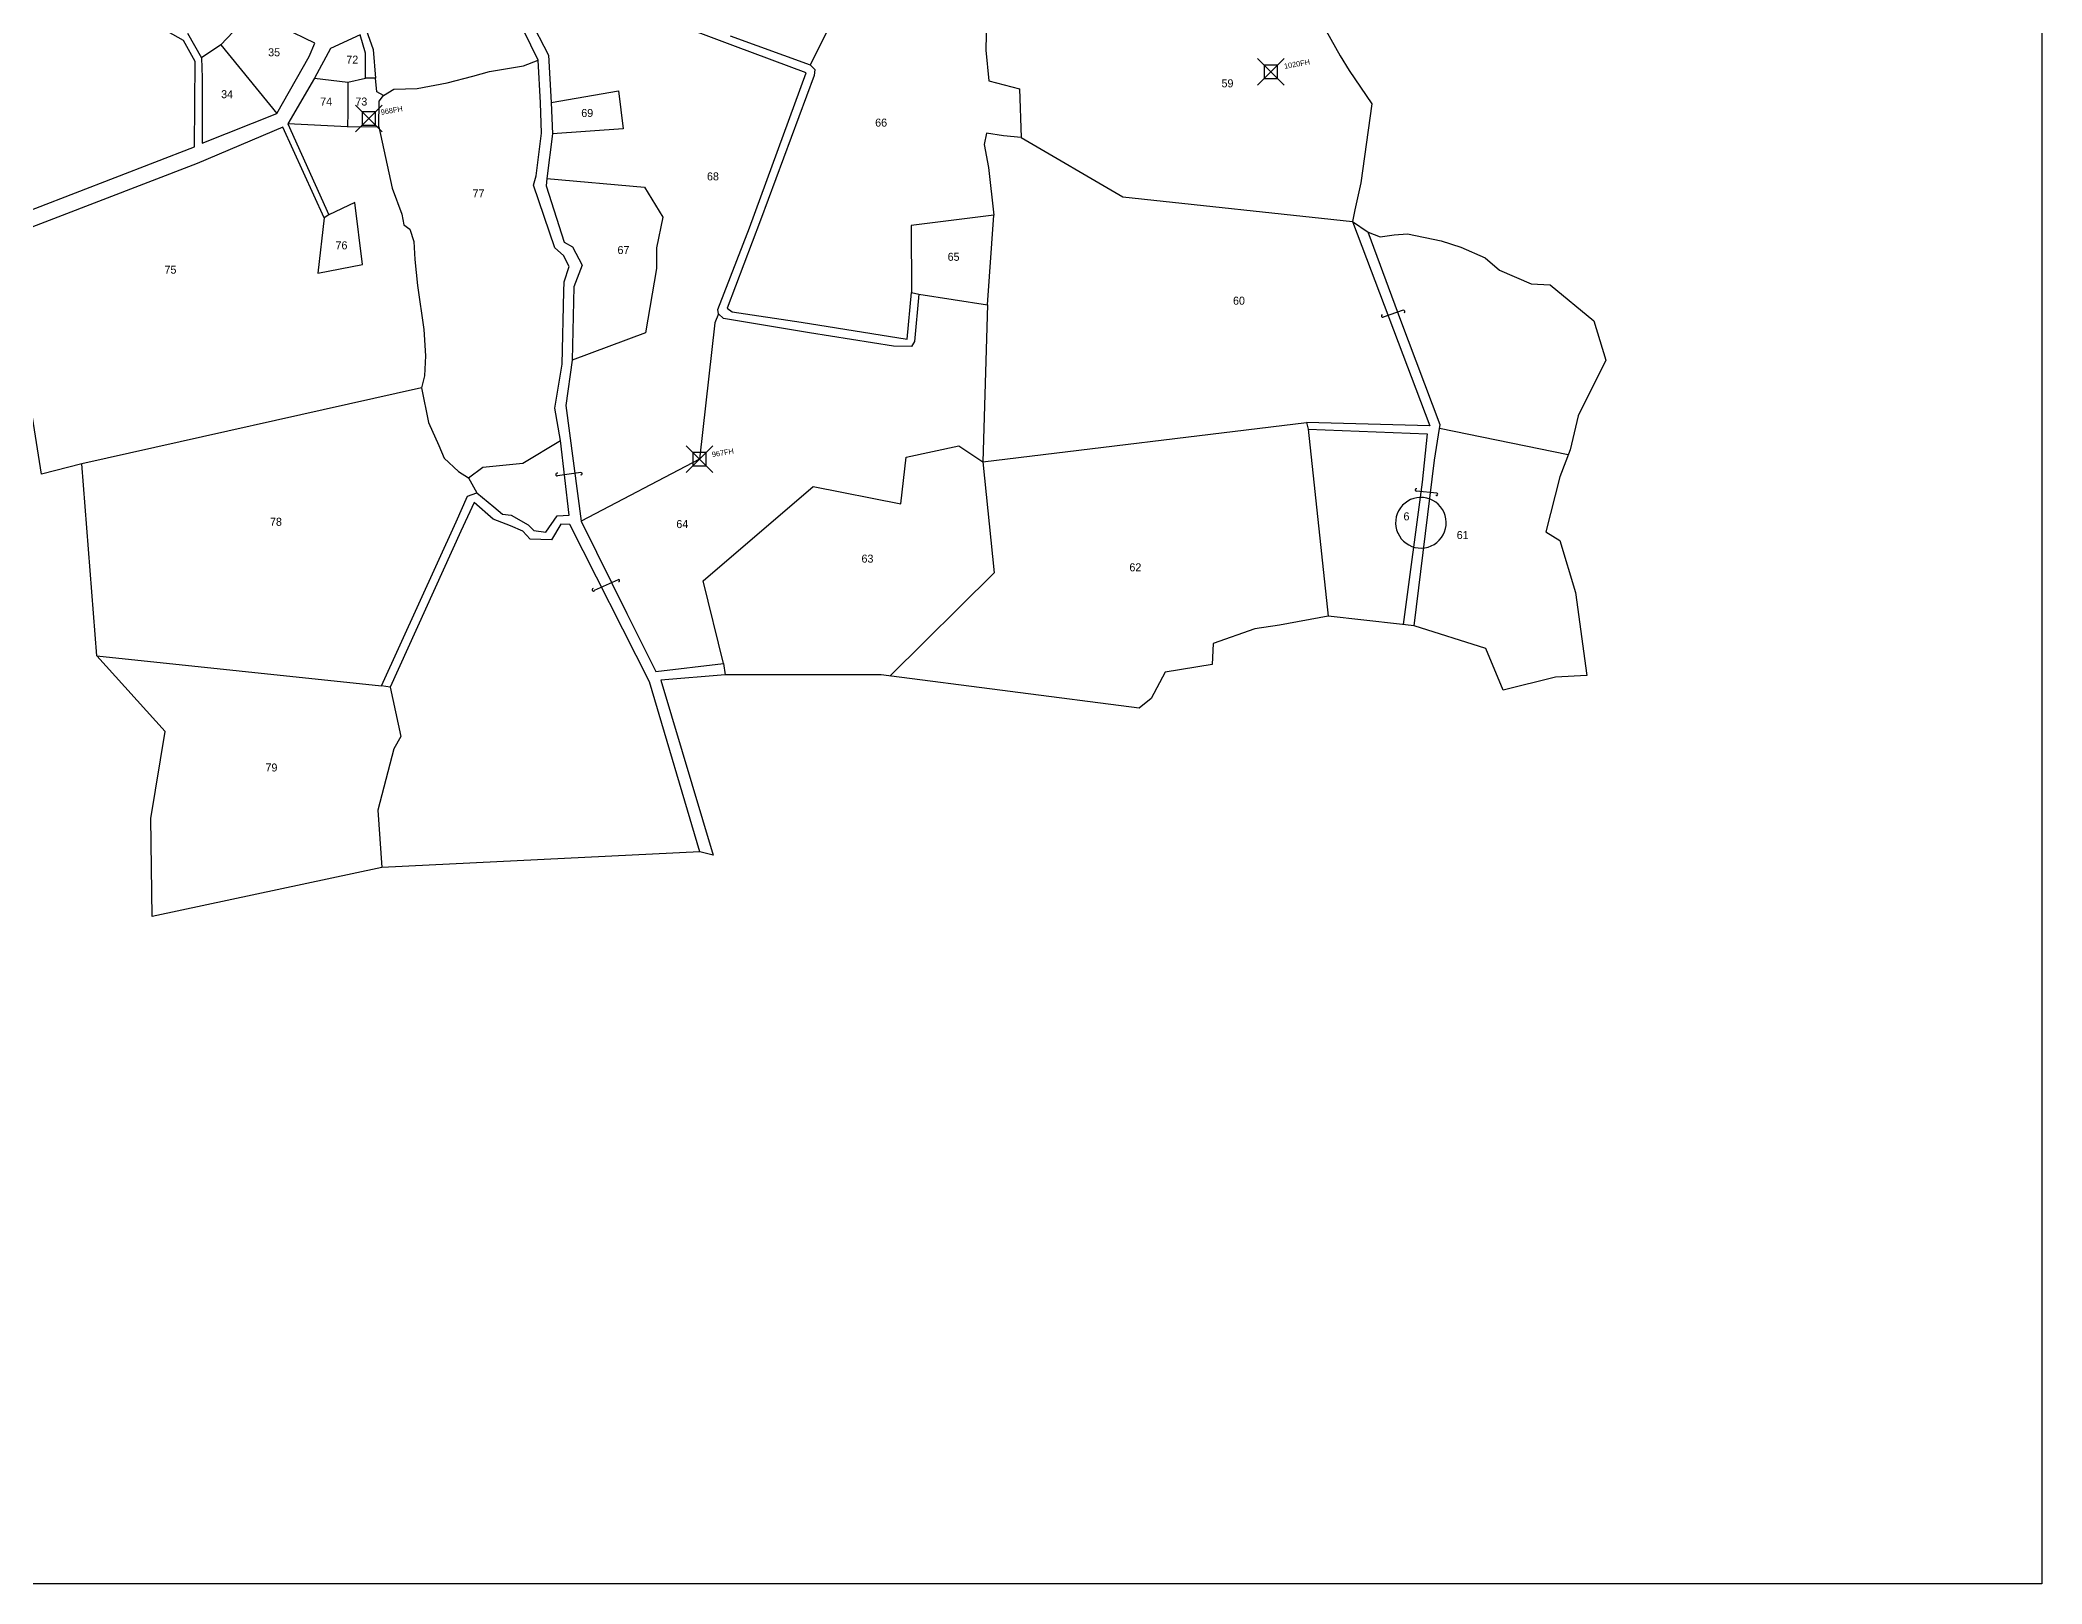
# Model space of a CAD drawing. Extents: x 152856 to 153989, y 177719 to 178849.
# Drawn here: x 153239 to 153989, y 177719 to 178298 of the extents above; entities that cross this region are included whole.
import ezdxf

# ---------------------------------------------------------------- set-up
doc = ezdxf.new("R2010")
doc.units = 0
doc.header["$MEASUREMENT"] = 0
doc.header["$PDMODE"] = 67
doc.header["$PDSIZE"] = 5
for name, color, linetype in [('BORDER-B', 3, 'CONTINUOUS'), ('IMAGE', 7, 'CONTINUOUS'), ('LINK', 4, 'CONTINUOUS'), ('NO', 1, 'CONTINUOUS'), ('PARCEL', 6, 'CONTINUOUS'), ('ROAD', 2, 'CONTINUOUS'), ('TRIG-P', 2, 'CONTINUOUS'), ('TRIG-T', 1, 'CONTINUOUS')]:
    doc.layers.add(name, color=color, linetype=linetype)
picture_1 = doc.add_image_def('image1.tif', size_in_pixel=(10707, 10680))

msp = doc.modelspace()

# ---------------------------------------------------------------- linework, layer by layer
at = {"layer": 'BORDER-B'}
for points in [[(153720.94, 178301.77), (153726.11, 178292.39), (153729.56, 178286.84), (153737.99, 178274.39), (153733.96, 178244.72), (153731.67, 178234.57), (153730.75, 178230.23), (153736.68, 178226.21), (153741.09, 178224.48), (153746.45, 178225.25), (153751.43, 178225.63), (153764.07, 178222.95), (153771.35, 178220.66), (153780.54, 178216.64), (153785.9, 178212.04), (153797.78, 178206.87), (153804.86, 178206.49), (153821.22, 178192.96)], [(153491.04, 177992.66), (153486.06, 177993.89), (153366.8, 177988.02), (153280.74, 177969.64), (153280.23, 178006.4), (153285.59, 178039.07), (153260.06, 178067.4), (153254.36, 178139.35), (153239.29, 178135.52), (153225.25, 178224.09)], [(153821.22, 178192.96), (153825.8, 178178.27), (153815.35, 178157.38), (153812.41, 178144.64), (153808.49, 178134.52), (153803.26, 178113.95), (153808.49, 178110.69), (153814.37, 178091.1), (153818.61, 178060.08), (153806.85, 178059.43), (153787.25, 178054.53), (153780.72, 178070.2), (153753.94, 178078.69), (153748.38, 178079.34), (153721.6, 178082.28), (153703.35, 178078.86), (153694.21, 178077.55), (153678.53, 178072), (153678.2, 178064.17), (153660.56, 178061.23), (153655.34, 178051.43), (153650.76, 178047.84), (153554.08, 178060.25), (153495.61, 178060.25), (153471.44, 178058.29), (153491.04, 177992.66)]]:
    msp.add_lwpolyline(points, dxfattribs=at)
at = {"layer": 'LINK'}
for points in [[(153749.8, 178196.96), (153742.21, 178194.34)], [(153441.48, 178136.11), (153432.67, 178134.86)], [(153762.33, 178128.35), (153754.76, 178129.2)], [(153455.45, 178095.97), (153446.52, 178091.88)]]:
    msp.add_lwpolyline(points, dxfattribs=at)
for centre, radius, start, end in [((153742.14, 178194.88), 0.541, 123.67901, 277.44922), ((153749.95, 178196.48), 0.496, 303.56501, 107.00905), ((153432.59, 178135.4), 0.549, 58.42643, 278.29687), ((153441.54, 178135.69), 0.426, 235.65151, 98.34854), ((153754.64, 178129.61), 0.425, 61.99273, 285.32121), ((153762.35, 178127.95), 0.401, 211.61968, 92.00282), ((153455.63, 178095.64), 0.373, 258.33275, 117.9344), ((153446.15, 178092.17), 0.475, 93.03704, 321.58239)]:
    msp.add_arc(centre, radius, start, end, dxfattribs=at)
at = {"layer": 'PARCEL'}
for points in [[(153559.25, 178318.76), (153541.39, 178316.9), (153527.43, 178288.93)], [(153317.93, 178308.61), (153306.46, 178296.47), (153299.25, 178291.62)], [(153306.46, 178296.47), (153327.48, 178270.68)], [(153593.26, 178303.43), (153593.48, 178300.32), (153593.28, 178294.5), (153594.49, 178283.05), (153605.94, 178280.04), (153606.54, 178261.77), (153644.71, 178239.48), (153730.75, 178230.23)], [(153367.46, 178277.55), (153371.35, 178279.81), (153380.15, 178280.08), (153391.33, 178282.19), (153401.03, 178284.72), (153407.19, 178286.54), (153419.97, 178288.62), (153425.46, 178290.71)], [(153354.13, 178282.53), (153354.13, 178271.3), (153353.95, 178265.77), (153331.59, 178266.87)], [(153341.57, 178283.97), (153354.13, 178282.53), (153360.67, 178283.97)], [(153353.95, 178265.77), (153359.39, 178265.86), (153365.73, 178265.68), (153365.82, 178275.37), (153367.46, 178277.55), (153365.01, 178278.91), (153364.52, 178283.97)], [(153430.31, 178274.86), (153455.52, 178279.21), (153457.31, 178265), (153430.88, 178263.17)], [(153365.73, 178265.68), (153370.78, 178242.73), (153374.32, 178232.98), (153375.16, 178228.94), (153377.34, 178227.43), (153378.86, 178222.72), (153379.19, 178215.99), (153380.2, 178206.24), (153382.56, 178189.76), (153383.23, 178179.84), (153382.89, 178172.44), (153381.72, 178167.9), (153254.36, 178139.35)], [(153606.54, 178261.77), (153599.97, 178262.38), (153593.54, 178263.38), (153592.74, 178259.16), (153594.34, 178250.53), (153596.35, 178232.66), (153565.36, 178228.74), (153565.49, 178203.64)], [(153428.74, 178246.41), (153465.31, 178243.08), (153472.21, 178231.91), (153469.86, 178220.33), (153469.86, 178212.61), (153465.73, 178188.56), (153438.15, 178178.3)], [(153345.24, 178231.59), (153342.82, 178210.86), (153359.64, 178214.13), (153356.67, 178237.34), (153346.95, 178232.73)], [(153568.23, 178203.06), (153593.89, 178199.02), (153596.35, 178232.66)], [(153593.89, 178199.02), (153592.22, 178140.1)], [(153493.11, 178195.65), (153491.66, 178192.28), (153486.01, 178141.13), (153441.57, 178117.92)], [(153381.72, 178167.9), (153384.31, 178154.91), (153388.17, 178146.32), (153390.28, 178141.47), (153395.64, 178136.49), (153399.37, 178134.13), (153404.72, 178138.11), (153419.66, 178139.61), (153433.84, 178148.17)], [(153592.22, 178140.1), (153713.58, 178154.9)], [(153494.9, 178064.53), (153487.36, 178095.52), (153528.54, 178130.86), (153561.49, 178124.44), (153563.49, 178141.91), (153583.18, 178146.12), (153592.22, 178140.1), (153596.44, 178098.53), (153557.27, 178059.84)], [(153714.14, 178152.4), (153721.6, 178082.28)], [(153811.69, 178142.8), (153763.39, 178152.62)], [(153399.37, 178134.13), (153402.48, 178128.5)], [(153260.06, 178067.4), (153366.67, 178056.14)], [(153369.95, 178055.72), (153374.01, 178037.19), (153371.32, 178032.54), (153365.32, 178009.53), (153366.8, 177988.02)]]:
    msp.add_lwpolyline(points, dxfattribs=at)
for centre, start, end in [((153756.42, 178117.33), 24.01955, 204.06736), ((153756.45, 178117.28), 203.67937, 24.40754)]:
    msp.add_arc(centre, 9.48, start, end, dxfattribs=at)
at = {"layer": 'ROAD'}
for points in [[(153486.06, 177993.89), (153467.23, 178057.65), (153437.29, 178116.61), (153434.01, 178116.75), (153430.45, 178110.91), (153422.46, 178111.19), (153419.76, 178114.19), (153415.05, 178116.18), (153408.64, 178118.6), (153401.51, 178124.87), (153396.46, 178114.13), (153369.95, 178055.72), (153366.67, 178056.14), (153394.75, 178117.7), (153398.92, 178127.22), (153402.48, 178128.5), (153408.9, 178123.23), (153412.03, 178120.53), (153415.31, 178120.1), (153421.73, 178116.54), (153423.86, 178114.4), (153428.28, 178113.83), (153432.56, 178119.96), (153437.12, 178120.1), (153433.84, 178148.17), (153431.7, 178160.28), (153434.41, 178176.81), (153435.13, 178204.02), (153435.15, 178207.67), (153437.14, 178213.37), (153435.01, 178217.5), (153431.73, 178220.35), (153423.74, 178243.86), (153424.74, 178247.43), (153426.74, 178263.38), (153426.32, 178274.75), (153425.46, 178290.71), (153411.49, 178319.49)], [(153415.06, 178320.17), (153429.32, 178292.67), (153430.31, 178274.86), (153430.88, 178263.17), (153428.74, 178246.41), (153428.45, 178243.56), (153435.15, 178222.47), (153438.29, 178220.76), (153442, 178213.92), (153438.86, 178205.8), (153438.15, 178178.3), (153435.86, 178161.23), (153441.57, 178117.92), (153458.67, 178083.29), (153469.52, 178061.54), (153494.9, 178064.53), (153495.61, 178060.25)], [(153497.44, 178299.85), (153527.43, 178288.93), (153529.15, 178287.22), (153529, 178284.94), (153508.76, 178230.8), (153496.35, 178197.8), (153498.21, 178196.37), (153524.01, 178192.53), (153563.78, 178186.11), (153565.49, 178203.64), (153568.23, 178203.06), (153566.52, 178185.25), (153565.38, 178183.4), (153565.38, 178183.4), (153558.68, 178183.54), (153527.17, 178188.53), (153494.96, 178193.94), (153493.11, 178195.65), (153492.82, 178197.22), (153504.65, 178227.85), (153525.88, 178285.94), (153499.51, 178295.91), (153447.7, 178315.32)], [(153293.96, 178300.88), (153299.25, 178291.62), (153299.47, 178284.13), (153299.47, 178259.66), (153327.48, 178270.68), (153339.61, 178292.07), (153341.75, 178297.14), (153317.93, 178308.61)], [(153222.09, 178229.55), (153296.64, 178258.22), (153296.86, 178290.18), (153292.45, 178298.12), (153286.5, 178301.43)], [(153360.95, 178302.06), (153363.66, 178294.79), (153364.52, 178283.97), (153360.67, 178283.97), (153360.67, 178293.37), (153358.67, 178300.21), (153347.55, 178295.08), (153341.57, 178283.97), (153331.59, 178266.87), (153346.95, 178232.73), (153345.24, 178231.59), (153329.7, 178265.65), (153297.63, 178251.97), (153225.25, 178224.09)], [(153730.75, 178230.23), (153759.77, 178153.67), (153713.58, 178154.9), (153714.14, 178152.4), (153758.76, 178150.61), (153756.85, 178132.56), (153749.79, 178079.18)], [(153753.94, 178078.69), (153761.57, 178140.78), (153763.39, 178152.62), (153763.61, 178154.07), (153748.93, 178193.18), (153736.68, 178226.21)]]:
    msp.add_lwpolyline(points, dxfattribs=at)
at = {"layer": 'TRIG-P'}
for p in [(153700.12, 178286.34), (153361.99, 178268.87), (153486.01, 178141.13)]:
    msp.add_point(p, dxfattribs=at)

# ---------------------------------------------------------------- texts
at = {"layer": 'NO'}
for s, p in [('35', (153324.23, 178292.19)), ('72', (153353.53, 178289.43)), ('59', (153681.67, 178280.56)), ('34', (153306.61, 178276.48)), ('74', (153343.76, 178273.72)), ('73', (153356.93, 178273.72)), ('69', (153441.62, 178269.43)), ('66', (153551.82, 178265.82)), ('68', (153488.76, 178245.66)), ('77', (153400.86, 178239.29)), ('76', (153349.49, 178219.82)), ('67', (153455.21, 178218.07)), ('75', (153285.37, 178210.69)), ('65', (153578.99, 178215.52)), ('60', (153685.98, 178199.06)), ('78', (153324.93, 178116.17)), ('64', (153477.26, 178115.31)), ('6', (153749.89, 178118.2)), ('61', (153769.85, 178111.2)), ('63', (153546.69, 178102.36)), ('62', (153647.13, 178099.1)), ('79', (153323.23, 178024.06))]:
    msp.add_text(s, height=3, dxfattribs=at).set_placement(p)
at = {"layer": 'TRIG-T'}
for s, p in [('1020FH', (153705.28, 178287.46)), ('968FH', (153366.62, 178270.19)), ('967FH', (153490.78, 178141.86))]:
    msp.add_text(s, height=2, rotation=10, dxfattribs=at).set_placement(p)

# ---------------------------------------------------------------- pictures from other files: only their frames are drawn
at = {"layer": 'IMAGE'}
image = msp.add_image(picture_1, insert=(152856.37, 177719.45), size_in_units=(1132.89, 1130.04), rotation=0, dxfattribs=at)
image.dxf.flags = 15

doc.saveas('drawing.dxf')
